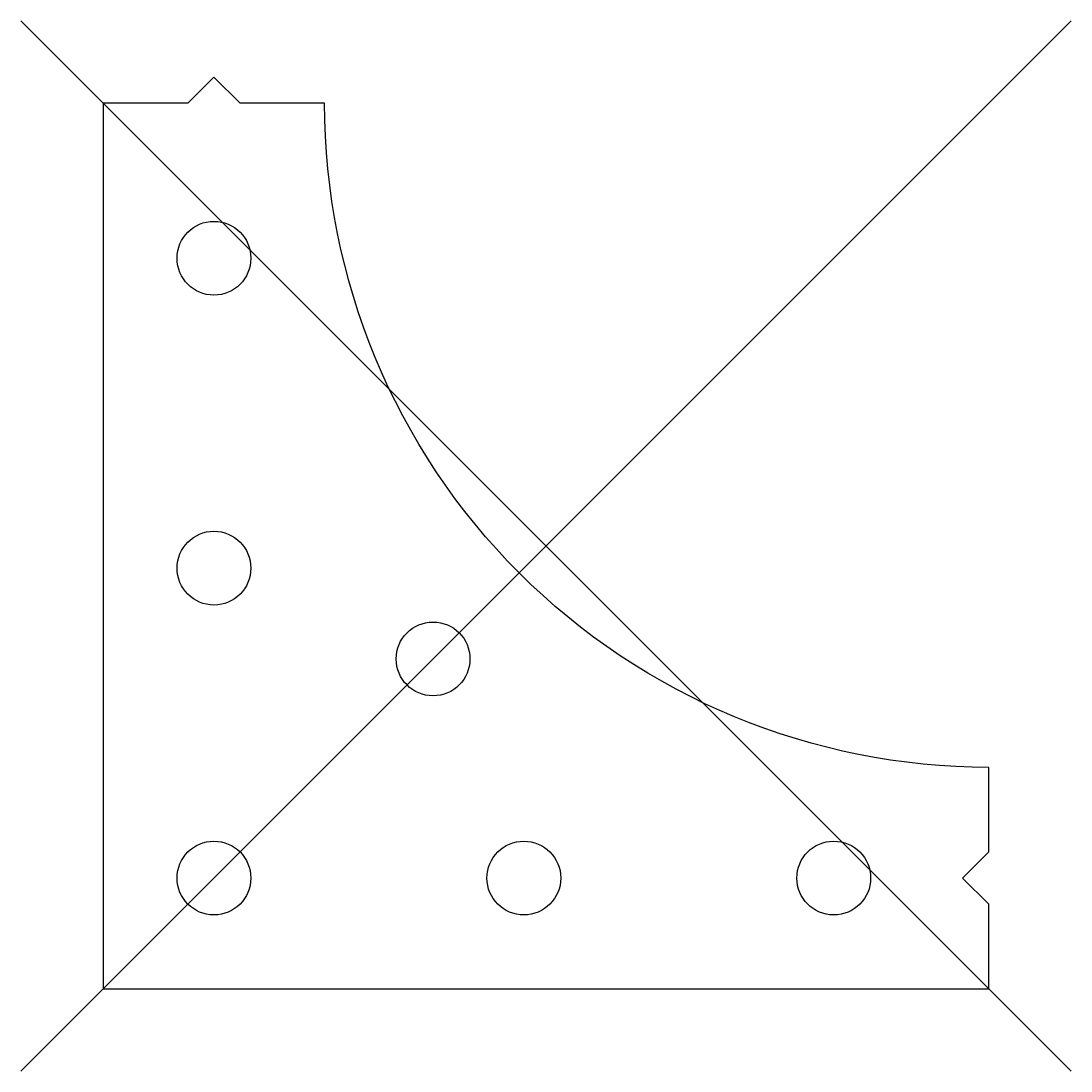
# Model space of a CAD drawing. Header units: metres. Extents: x -0.056 to 0.656, y -0.056 to 0.656.
import ezdxf

# ---------------------------------------------------------------- set-up
doc = ezdxf.new("R2010")
doc.units = ezdxf.units.M

msp = doc.modelspace()

# ---------------------------------------------------------------- linework, layer by layer
for p, q in [((0.65576, 0.65576), (-0.05576, -0.05576)), ((-0.05576, 0.65576), (0.65576, -0.05576))]:
    msp.add_line(p, q)
at = {"flags": 128}
for points in [[(0.15, 0.6), (0.09268, 0.6), (0.075, 0.61768), (0.05732, 0.6), (0, 0.6)], [(0, 0.6), (0, 0), (0.6, 0)], [(0.6, 0), (0.6, 0.05732), (0.58232, 0.075), (0.6, 0.09268), (0.6, 0.15)]]:
    msp.add_lwpolyline(points, dxfattribs=at)
msp.add_lwpolyline([(0.6, 0.15, -0.414214), (0.15, 0.6)], format="xyb", dxfattribs=at)
for centre in [(0.075, 0.495), (0.075, 0.285), (0.22349, 0.22349), (0.075, 0.075), (0.285, 0.075), (0.495, 0.075)]:
    msp.add_circle(centre, 0.025)

doc.saveas('drawing.dxf')
